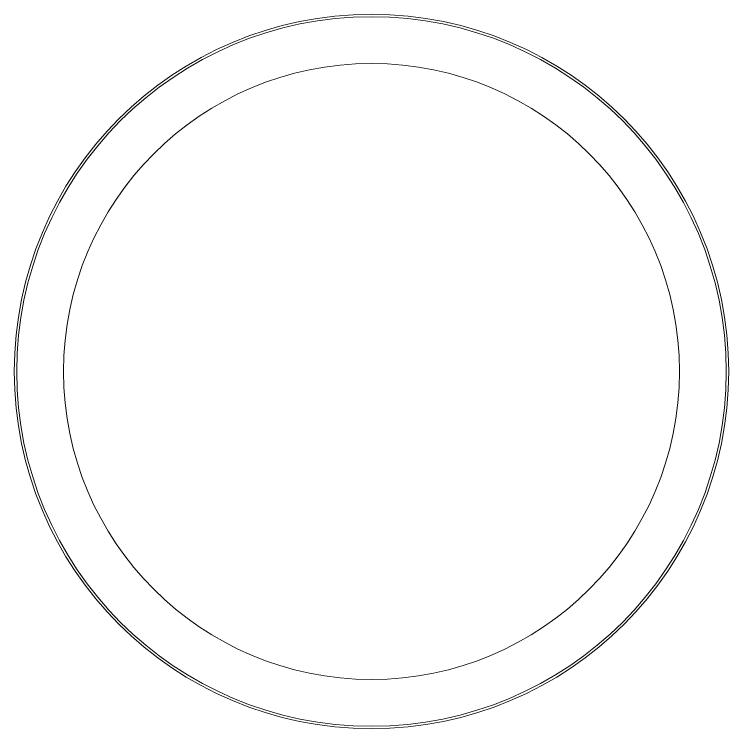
# Model space of a CAD drawing. Header units: inches. Extents: x -3 to 3194, y -983 to 1262.
# Drawn here: x 2994.41 to 3023.41, y 703.47 to 732.47 of the extents above; entities that cross this region are included whole.
import ezdxf

# ---------------------------------------------------------------- set-up
doc = ezdxf.new("R2010")
doc.units = ezdxf.units.IN
doc.header["$MEASUREMENT"] = 0

msp = doc.modelspace()

# ---------------------------------------------------------------- linework, layer by layer
at = {"color": 40, "linetype": 'Continuous', "lineweight": 15, "true_color": 0xf8d731}
for radius in [14.5, 14.5, 14.4, 14.4, 12.5, 12.5]:
    msp.add_circle((3008.905, 717.971), radius, dxfattribs=at)

doc.saveas('drawing.dxf')
